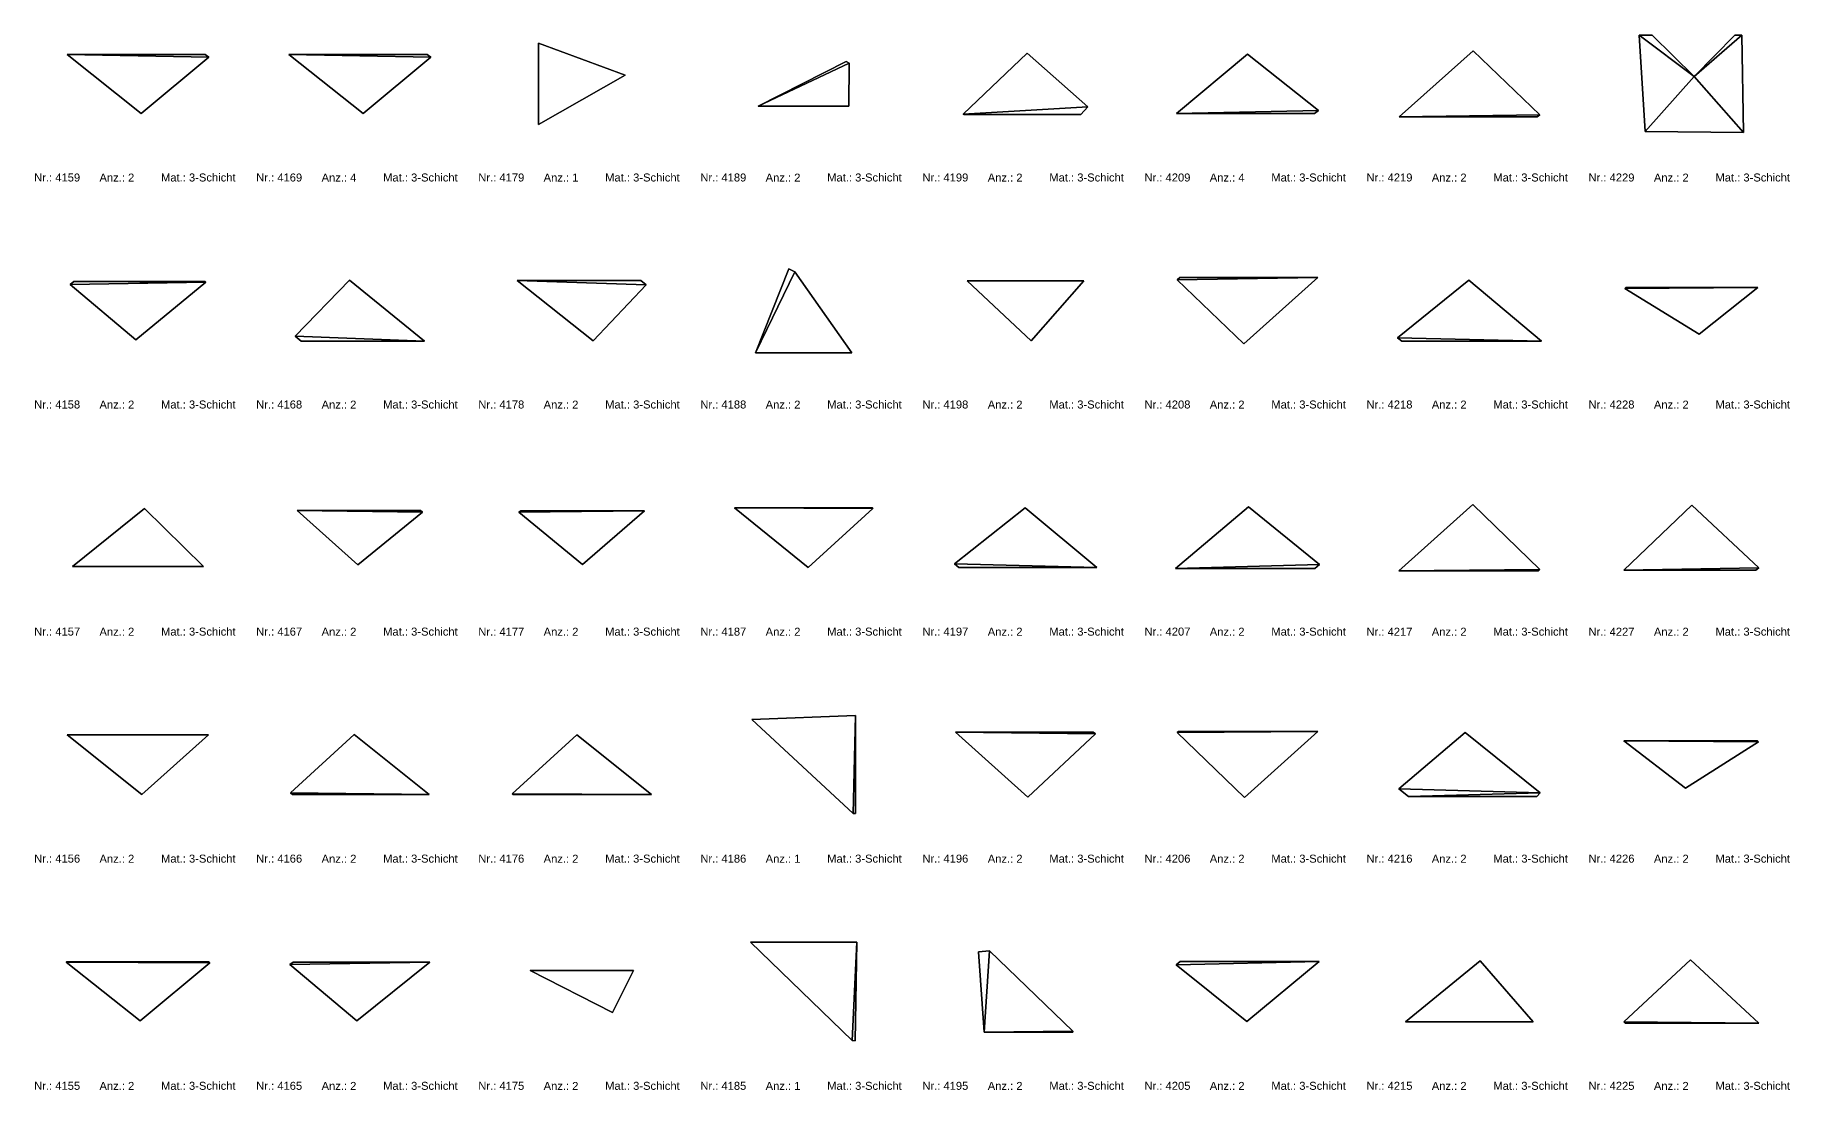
# Model space of a CAD drawing. Header units: millimetres. Extents: x -1099 to 66227, y -20588 to 1633.
# Drawn here: x 32674 to 50466, y -9081 to 1611 of the extents above; entities that cross this region are included whole.
import ezdxf

# ---------------------------------------------------------------- set-up
doc = ezdxf.new("R2010")
doc.units = ezdxf.units.MM
doc.header["$LTSCALE"] = 12.5
doc.layers.add('CURVES', color=1, linetype='Continuous', true_color=0xff0000)
doc.layers.add('TEXT', color=1, linetype='Continuous', true_color=0xff0000)
doc.styles.add('ARIAL_REGULAR', font='arial.ttf')

msp = doc.modelspace()

# ---------------------------------------------------------------- texts
at = {"layer": 'TEXT', "attachment_point": 7, "style": 'ARIAL_REGULAR'}
for s, insert, char_height, width in [('Nr.: 4159', (32665, 126), 81.1, 1080.49), ('Anz.: 2', (33327, 126), 81.1, 853.81), ('Mat.: 3-Schicht', (33951, 126), 81.15, 1665.28), ('Nr.: 4169', (34916, 126), 81.1, 1080.49), ('Anz.: 4', (35579, 126), 81.1, 854.69), ('Mat.: 3-Schicht', (36203, 126), 81.15, 1665.28), ('Nr.: 4179', (37168, 126), 81.1, 1080.49), ('Anz.: 1', (37830, 126), 81.1, 824.7), ('Mat.: 3-Schicht', (38454, 126), 81.15, 1665.28), ('Nr.: 4189', (39419, 126), 81.1, 1080.49), ('Anz.: 2', (40081, 126), 81.1, 853.81), ('Mat.: 3-Schicht', (40705, 126), 81.15, 1665.28), ('Nr.: 4199', (41670, 126), 81.1, 1080.49), ('Anz.: 2', (42333, 126), 81.1, 853.81), ('Mat.: 3-Schicht', (42957, 126), 81.15, 1665.28), ('Nr.: 4209', (43922, 126), 81.1, 1080.49), ('Anz.: 4', (44584, 126), 81.1, 854.69), ('Mat.: 3-Schicht', (45208, 126), 81.15, 1665.28), ('Nr.: 4219', (46173, 126), 81.1, 1080.49), ('Anz.: 2', (46835, 126), 81.1, 853.81), ('Mat.: 3-Schicht', (47459, 126), 81.15, 1665.28), ('Nr.: 4229', (48424, 126), 81.1, 1080.49), ('Anz.: 2', (49087, 126), 81.1, 853.81), ('Mat.: 3-Schicht', (49711, 126), 81.15, 1665.28), ('Nr.: 4158', (32665, -2175), 81.1, 1080.49), ('Anz.: 2', (33327, -2175), 81.1, 853.81), ('Mat.: 3-Schicht', (33951, -2175), 81.15, 1665.28), ('Nr.: 4168', (34916, -2175), 81.1, 1080.49), ('Anz.: 2', (35579, -2175), 81.1, 853.81), ('Mat.: 3-Schicht', (36203, -2175), 81.15, 1665.28), ('Nr.: 4178', (37168, -2175), 81.1, 1080.49), ('Anz.: 2', (37830, -2175), 81.1, 853.81), ('Mat.: 3-Schicht', (38454, -2175), 81.15, 1665.28), ('Nr.: 4188', (39419, -2175), 81.1, 1080.49), ('Anz.: 2', (40081, -2175), 81.1, 853.81), ('Mat.: 3-Schicht', (40705, -2175), 81.15, 1665.28), ('Nr.: 4198', (41670, -2175), 81.1, 1080.49), ('Anz.: 2', (42333, -2175), 81.1, 853.81), ('Mat.: 3-Schicht', (42957, -2175), 81.15, 1665.28), ('Nr.: 4208', (43922, -2175), 81.1, 1080.49), ('Anz.: 2', (44584, -2175), 81.1, 853.81), ('Mat.: 3-Schicht', (45208, -2175), 81.15, 1665.28), ('Nr.: 4218', (46173, -2175), 81.1, 1080.49), ('Anz.: 2', (46835, -2175), 81.1, 853.81), ('Mat.: 3-Schicht', (47459, -2175), 81.15, 1665.28), ('Nr.: 4228', (48424, -2175), 81.1, 1080.49), ('Anz.: 2', (49087, -2175), 81.1, 853.81), ('Mat.: 3-Schicht', (49711, -2175), 81.15, 1665.28), ('Nr.: 4157', (32665, -4477), 81.1, 1079.61), ('Anz.: 2', (33327, -4477), 81.1, 853.81), ('Mat.: 3-Schicht', (33951, -4477), 81.15, 1665.28), ('Nr.: 4167', (34916, -4477), 81.1, 1079.61), ('Anz.: 2', (35579, -4477), 81.1, 853.81), ('Mat.: 3-Schicht', (36203, -4477), 81.15, 1665.28), ('Nr.: 4177', (37168, -4477), 81.1, 1079.61), ('Anz.: 2', (37830, -4477), 81.1, 853.81), ('Mat.: 3-Schicht', (38454, -4477), 81.15, 1665.28), ('Nr.: 4187', (39419, -4477), 81.1, 1079.61), ('Anz.: 2', (40081, -4477), 81.1, 853.81), ('Mat.: 3-Schicht', (40705, -4477), 81.15, 1665.28), ('Nr.: 4197', (41670, -4477), 81.1, 1079.61), ('Anz.: 2', (42333, -4477), 81.1, 853.81), ('Mat.: 3-Schicht', (42957, -4477), 81.15, 1665.28), ('Nr.: 4207', (43922, -4477), 81.1, 1079.61), ('Anz.: 2', (44584, -4477), 81.1, 853.81), ('Mat.: 3-Schicht', (45208, -4477), 81.15, 1665.28), ('Nr.: 4217', (46173, -4477), 81.1, 1079.61), ('Anz.: 2', (46835, -4477), 81.1, 853.81), ('Mat.: 3-Schicht', (47459, -4477), 81.15, 1665.28), ('Nr.: 4227', (48424, -4477), 81.1, 1079.61), ('Anz.: 2', (49087, -4477), 81.1, 853.81), ('Mat.: 3-Schicht', (49711, -4477), 81.15, 1665.28), ('Nr.: 4156', (32665, -6778), 81.1, 1079.61), ('Anz.: 2', (33327, -6778), 81.1, 853.81), ('Mat.: 3-Schicht', (33951, -6778), 81.15, 1665.28), ('Nr.: 4166', (34916, -6778), 81.1, 1079.61), ('Anz.: 2', (35579, -6778), 81.1, 853.81), ('Mat.: 3-Schicht', (36203, -6778), 81.15, 1665.28), ('Nr.: 4176', (37168, -6778), 81.1, 1079.61), ('Anz.: 2', (37830, -6778), 81.1, 853.81), ('Mat.: 3-Schicht', (38454, -6778), 81.15, 1665.28), ('Nr.: 4186', (39419, -6778), 81.1, 1079.61), ('Anz.: 1', (40081, -6778), 81.1, 824.7), ('Mat.: 3-Schicht', (40705, -6778), 81.15, 1665.28), ('Nr.: 4196', (41670, -6778), 81.1, 1079.61), ('Anz.: 2', (42333, -6778), 81.1, 853.81), ('Mat.: 3-Schicht', (42957, -6778), 81.15, 1665.28), ('Nr.: 4206', (43922, -6778), 81.1, 1079.61), ('Anz.: 2', (44584, -6778), 81.1, 853.81), ('Mat.: 3-Schicht', (45208, -6778), 81.15, 1665.28), ('Nr.: 4216', (46173, -6778), 81.1, 1079.61), ('Anz.: 2', (46835, -6778), 81.1, 853.81), ('Mat.: 3-Schicht', (47459, -6778), 81.15, 1665.28), ('Nr.: 4226', (48424, -6778), 81.1, 1079.61), ('Anz.: 2', (49087, -6778), 81.1, 853.81), ('Mat.: 3-Schicht', (49711, -6778), 81.15, 1665.28), ('Nr.: 4155', (32665, -9081), 81.1, 1081.37), ('Anz.: 2', (33327, -9081), 81.1, 853.81), ('Mat.: 3-Schicht', (33951, -9081), 81.15, 1665.28), ('Nr.: 4165', (34916, -9081), 81.1, 1081.37), ('Anz.: 2', (35579, -9081), 81.1, 853.81), ('Mat.: 3-Schicht', (36203, -9081), 81.15, 1665.28), ('Nr.: 4175', (37168, -9081), 81.1, 1081.37), ('Anz.: 2', (37830, -9081), 81.1, 853.81), ('Mat.: 3-Schicht', (38454, -9081), 81.15, 1665.28), ('Nr.: 4185', (39419, -9081), 81.1, 1081.37), ('Anz.: 1', (40081, -9081), 81.1, 824.7), ('Mat.: 3-Schicht', (40705, -9081), 81.15, 1665.28), ('Nr.: 4195', (41670, -9081), 81.1, 1081.37), ('Anz.: 2', (42333, -9081), 81.1, 853.81), ('Mat.: 3-Schicht', (42957, -9081), 81.15, 1665.28), ('Nr.: 4205', (43922, -9081), 81.1, 1081.37), ('Anz.: 2', (44584, -9081), 81.1, 853.81), ('Mat.: 3-Schicht', (45208, -9081), 81.15, 1665.28), ('Nr.: 4215', (46173, -9081), 81.1, 1081.37), ('Anz.: 2', (46835, -9081), 81.1, 853.81), ('Mat.: 3-Schicht', (47459, -9081), 81.15, 1665.28), ('Nr.: 4225', (48424, -9081), 81.1, 1081.37), ('Anz.: 2', (49087, -9081), 81.1, 853.81), ('Mat.: 3-Schicht', (49711, -9081), 81.15, 1665.28)]:
    msp.add_mtext(s, dxfattribs=dict(at, insert=insert, char_height=char_height, width=width))

# ---------------------------------------------------------------- meshes
at = {"layer": 'CURVES'}
mesh = msp.add_polyface(dxfattribs=at)
corners = [(49995, 623), (49995, 623), (49995, 623), (49979, 1611), (49979, 1611), (49979, 1611), (49979, 1611, 100), (49979, 1611, 100), (49979, 1611, 100), (49995, 623, 100), (49995, 623, 100), (49995, 623, 100), (49908, 1611), (49908, 1611), (49908, 1611), (49908, 1611, 100), (49908, 1611, 100), (49908, 1611, 100), (49496, 1191), (49496, 1191), (49496, 1191), (49496, 1191, 100), (49496, 1191, 100), (49496, 1191, 100), (49069, 1611), (49069, 1611), (49069, 1611), (49069, 1611, 100), (49069, 1611, 100), (49069, 1611, 100), (48938, 1611), (48938, 1611), (48938, 1611), (48938, 1611, 100), (48938, 1611, 100), (48938, 1611, 100), (48997, 633), (48997, 633), (48997, 633), (48997, 633, 100), (48997, 633, 100), (48997, 633, 100)]
mesh.append_faces([[corners[k] for k in face] for face in [(7, 9, 0, 4), (8, 3, 13, 15), (12, 19, 21, 16), (18, 25, 27, 22), (28, 24, 31, 33), (39, 34, 30, 37), (36, 1, 11, 40), (20, 2, 38, 38), (32, 20, 38, 38), (5, 2, 20, 20), (20, 32, 26, 26), (14, 5, 20, 20), (23, 29, 35, 35), (41, 23, 35, 35), (6, 23, 10, 10), (41, 10, 23, 23), (23, 6, 17, 17)]])
mesh = msp.add_polyface(dxfattribs=at)
corners = [(37777, 1529), (37777, 1529), (37777, 1529), (37777, 705), (37777, 705), (37777, 705), (37777, 705, 100), (37777, 705, 100), (37777, 705, 100), (37777, 1529, 100), (37777, 1529, 100), (37777, 1529, 100), (38657, 1205), (38657, 1205), (38657, 1205), (38657, 1205, 100), (38657, 1205, 100), (38657, 1205, 100)]
mesh.append_faces([[corners[k] for k in face] for face in [(9, 0, 4, 7), (8, 3, 13, 15), (16, 12, 1, 11), (14, 5, 2, 2), (10, 6, 17, 17)]])
mesh = msp.add_polyface(dxfattribs=at)
corners = [(43348, 883), (43348, 883), (43348, 883), (42734, 1429), (42734, 1429), (42734, 1429), (42734, 1429, 100), (42734, 1429, 100), (42734, 1429, 100), (43348, 883, 100), (43348, 883, 100), (43348, 883, 100), (42085, 810), (42085, 810), (42085, 810), (42085, 810, 100), (42085, 810, 100), (42085, 810, 100), (42090, 806), (42090, 806), (42090, 806), (42090, 806, 100), (42090, 806, 100), (42090, 806, 100), (43276, 806), (43276, 806), (43276, 806), (43276, 806, 100), (43276, 806, 100), (43276, 806, 100)]
mesh.append_faces([[corners[k] for k in face] for face in [(7, 9, 0, 4), (8, 3, 13, 15), (21, 16, 12, 19), (22, 18, 25, 27), (24, 1, 11, 28), (14, 26, 20, 20), (2, 14, 5, 5), (26, 14, 2, 2), (29, 17, 23, 23), (6, 17, 10, 10), (29, 10, 17, 17)]])
mesh = msp.add_polyface(dxfattribs=at)
corners = [(47930, 803), (47930, 803), (47930, 803), (47254, 1452), (47254, 1452), (47254, 1452), (47254, 1452, 100), (47254, 1452, 100), (47254, 1452, 100), (47930, 803, 100), (47930, 803, 100), (47930, 803, 100), (46503, 782), (46503, 782), (46503, 782), (46503, 782, 100), (46503, 782, 100), (46503, 782, 100), (47902, 782), (47902, 782), (47902, 782), (47902, 782, 100), (47902, 782, 100), (47902, 782, 100)]
mesh.append_faces([[corners[k] for k in face] for face in [(7, 9, 0, 4), (8, 3, 13, 15), (16, 12, 19, 21), (11, 22, 18, 1), (2, 20, 14, 14), (14, 5, 2, 2), (10, 6, 17, 17), (17, 23, 10, 10)]])
mesh = msp.add_polyface(dxfattribs=at)
corners = [(34397, 1416), (34397, 1416), (34397, 1416), (32998, 1416), (32998, 1416), (32998, 1416), (32998, 1416, 100), (32998, 1416, 100), (32998, 1416, 100), (34397, 1416, 100), (34397, 1416, 100), (34397, 1416, 100), (33750, 818), (33750, 818), (33750, 818), (33750, 818, 100), (33750, 818, 100), (33750, 818, 100), (34436, 1387), (34436, 1387), (34436, 1387), (34436, 1387, 100), (34436, 1387, 100), (34436, 1387, 100)]
mesh.append_faces([[corners[k] for k in face] for face in [(7, 9, 0, 4), (3, 13, 15, 8), (16, 12, 19, 21), (11, 22, 18, 1), (5, 20, 14, 14), (20, 5, 2, 2), (23, 6, 17, 17), (6, 23, 10, 10)]])
mesh = msp.add_polyface(dxfattribs=at)
corners = [(36650, 1416), (36650, 1416), (36650, 1416), (35247, 1416), (35247, 1416), (35247, 1416), (35247, 1416, 100), (35247, 1416, 100), (35247, 1416, 100), (36650, 1416, 100), (36650, 1416, 100), (36650, 1416, 100), (36002, 818), (36002, 818), (36002, 818), (36002, 818, 100), (36002, 818, 100), (36002, 818, 100), (36687, 1388), (36687, 1388), (36687, 1388), (36687, 1388, 100), (36687, 1388, 100), (36687, 1388, 100)]
mesh.append_faces([[corners[k] for k in face] for face in [(9, 0, 4, 7), (8, 3, 13, 15), (16, 12, 19, 21), (22, 18, 1, 11), (5, 20, 14, 14), (20, 5, 2, 2), (23, 6, 17, 17), (6, 23, 10, 10)]])
mesh = msp.add_polyface(dxfattribs=at)
corners = [(40927, 1327), (40927, 1327), (40927, 1327), (40897, 1343), (40897, 1343), (40897, 1343), (40897, 1343, 100), (40897, 1343, 100), (40897, 1343, 100), (40927, 1327, 100), (40927, 1327, 100), (40927, 1327, 100), (40006, 892), (40006, 892), (40006, 892), (40006, 892, 100), (40006, 892, 100), (40006, 892, 100), (40926, 892), (40926, 892), (40926, 892), (40926, 892, 100), (40926, 892, 100), (40926, 892, 100)]
mesh.append_faces([[corners[k] for k in face] for face in [(9, 0, 4, 7), (15, 8, 3, 13), (16, 12, 19, 21), (11, 22, 18, 1), (2, 20, 14, 14), (14, 5, 2, 2), (10, 6, 17, 17), (17, 23, 10, 10)]])
mesh = msp.add_polyface(dxfattribs=at)
corners = [(45687, 848), (45687, 848), (45687, 848), (44968, 1418), (44968, 1418), (44968, 1418), (44968, 1418, 100), (44968, 1418, 100), (44968, 1418, 100), (45687, 848, 100), (45687, 848, 100), (45687, 848, 100), (44246, 816), (44246, 816), (44246, 816), (44246, 816, 100), (44246, 816, 100), (44246, 816, 100), (45647, 816), (45647, 816), (45647, 816), (45647, 816, 100), (45647, 816, 100), (45647, 816, 100)]
mesh.append_faces([[corners[k] for k in face] for face in [(0, 4, 7, 9), (8, 3, 13, 15), (16, 12, 19, 21), (11, 22, 18, 18), (18, 1, 11, 11), (2, 20, 14, 14), (14, 5, 2, 2), (10, 6, 17, 17), (17, 23, 10, 10)]])
mesh = msp.add_polyface(dxfattribs=at)
corners = [(34397, -888), (34397, -888), (34397, -888), (33068, -888), (33068, -888), (33068, -888), (33068, -888, 100), (33068, -888, 100), (33068, -888, 100), (34397, -888, 100), (34397, -888, 100), (34397, -888, 100), (33029, -918), (33029, -918), (33029, -918), (33029, -918, 100), (33029, -918, 100), (33029, -918, 100), (33694, -1478), (33694, -1478), (33694, -1478), (33694, -1478, 100), (33694, -1478, 100), (33694, -1478, 100), (34405, -895), (34405, -895), (34405, -895), (34405, -895, 100), (34405, -895, 100), (34405, -895, 100)]
mesh.append_faces([[corners[k] for k in face] for face in [(9, 0, 4, 7), (8, 3, 13, 15), (16, 12, 19, 21), (22, 18, 25, 27), (28, 24, 1, 11), (26, 20, 14, 14), (2, 26, 5, 5), (14, 5, 26, 26), (29, 6, 17, 17), (6, 29, 10, 10), (23, 29, 17, 17)]])
mesh = msp.add_polyface(dxfattribs=at)
corners = [(35862, -873), (35862, -873), (35862, -873), (35311, -1440), (35311, -1440), (35311, -1440), (35311, -1440, 100), (35311, -1440, 100), (35311, -1440, 100), (35862, -873, 100), (35862, -873, 100), (35862, -873, 100), (35372, -1492), (35372, -1492), (35372, -1492), (35372, -1492, 100), (35372, -1492, 100), (35372, -1492, 100), (36623, -1492), (36623, -1492), (36623, -1492), (36623, -1492, 100), (36623, -1492, 100), (36623, -1492, 100)]
mesh.append_faces([[corners[k] for k in face] for face in [(7, 9, 0, 4), (8, 3, 13, 15), (16, 12, 19, 21), (18, 1, 11, 22), (5, 20, 14, 14), (20, 5, 2, 2), (23, 6, 17, 17), (6, 23, 10, 10)]])
mesh = msp.add_polyface(dxfattribs=at)
corners = [(38817, -877), (38817, -877), (38817, -877), (37563, -877), (37563, -877), (37563, -877), (37563, -877, 100), (37563, -877, 100), (37563, -877, 100), (38817, -877, 100), (38817, -877, 100), (38817, -877, 100), (38331, -1489), (38331, -1489), (38331, -1489), (38331, -1489, 100), (38331, -1489, 100), (38331, -1489, 100), (38871, -922), (38871, -922), (38871, -922), (38871, -922, 100), (38871, -922, 100), (38871, -922, 100)]
mesh.append_faces([[corners[k] for k in face] for face in [(0, 4, 7, 9), (17, 8, 3, 3), (3, 13, 17, 17), (15, 12, 19, 22), (1, 23, 18, 18), (23, 1, 11, 11), (5, 20, 14, 14), (20, 5, 2, 2), (21, 6, 16, 16), (6, 21, 10, 10)]])
mesh = msp.add_polyface(dxfattribs=at)
corners = [(40376, -790), (40376, -790), (40376, -790), (40317, -758), (40317, -758), (40317, -758), (40317, -758, 100), (40317, -758, 100), (40317, -758, 100), (40376, -790, 100), (40376, -790, 100), (40376, -790, 100), (39978, -1608), (39978, -1608), (39978, -1608), (39978, -1608, 100), (39978, -1608, 100), (39978, -1608, 100), (40955, -1608), (40955, -1608), (40955, -1608), (40955, -1608, 100), (40955, -1608, 100), (40955, -1608, 100)]
mesh.append_faces([[corners[k] for k in face] for face in [(0, 4, 7, 9), (3, 13, 15, 8), (16, 12, 19, 21), (18, 1, 11, 22), (2, 20, 14, 14), (14, 5, 2, 2), (10, 6, 17, 17), (17, 23, 10, 10)]])
mesh = msp.add_polyface(dxfattribs=at)
corners = [(43308, -879), (43308, -879), (43308, -879), (42125, -879), (42125, -879), (42125, -879), (42125, -879, 100), (42125, -879, 100), (42125, -879, 100), (43308, -879, 100), (43308, -879, 100), (43308, -879, 100), (42773, -1487), (42773, -1487), (42773, -1487), (42773, -1487, 100), (42773, -1487, 100), (42773, -1487, 100)]
mesh.append_faces([[corners[k] for k in face] for face in [(9, 0, 4, 7), (15, 8, 3, 13), (11, 16, 12, 1), (2, 14, 5, 5), (10, 6, 17, 17)]])
mesh = msp.add_polyface(dxfattribs=at)
corners = [(45679, -847), (45679, -847), (45679, -847), (44282, -847), (44282, -847), (44282, -847), (44282, -847, 100), (44282, -847, 100), (44282, -847, 100), (45679, -847, 100), (45679, -847, 100), (45679, -847, 100), (44253, -868), (44253, -868), (44253, -868), (44253, -868, 100), (44253, -868, 100), (44253, -868, 100), (44930, -1518), (44930, -1518), (44930, -1518), (44930, -1518, 100), (44930, -1518, 100), (44930, -1518, 100)]
mesh.append_faces([[corners[k] for k in face] for face in [(9, 0, 4, 7), (8, 3, 13, 15), (16, 12, 19, 21), (22, 18, 1, 11), (2, 20, 14, 14), (14, 5, 2, 2), (10, 6, 17, 17), (17, 23, 10, 10)]])
mesh = msp.add_polyface(dxfattribs=at)
corners = [(47210, -873), (47210, -873), (47210, -873), (46486, -1458), (46486, -1458), (46486, -1458), (46486, -1458, 100), (46486, -1458, 100), (46486, -1458, 100), (47210, -873, 100), (47210, -873, 100), (47210, -873, 100), (46530, -1492), (46530, -1492), (46530, -1492), (46530, -1492, 100), (46530, -1492, 100), (46530, -1492, 100), (47947, -1492), (47947, -1492), (47947, -1492), (47947, -1492, 100), (47947, -1492, 100), (47947, -1492, 100)]
mesh.append_faces([[corners[k] for k in face] for face in [(0, 4, 7, 9), (8, 3, 13, 15), (16, 12, 19, 21), (18, 1, 11, 22), (5, 20, 14, 14), (20, 5, 2, 2), (23, 6, 17, 17), (6, 23, 10, 10)]])
mesh = msp.add_polyface(dxfattribs=at)
corners = [(50142, -946), (50142, -946), (50142, -946), (48804, -946), (48804, -946), (48804, -946), (48804, -946, 100), (48804, -946, 100), (48804, -946, 100), (50142, -946, 100), (50142, -946, 100), (50142, -946, 100), (48791, -959), (48791, -959), (48791, -959), (48791, -959, 100), (48791, -959, 100), (48791, -959, 100), (49546, -1419), (49546, -1419), (49546, -1419), (49546, -1419, 100), (49546, -1419, 100), (49546, -1419, 100)]
mesh.append_faces([[corners[k] for k in face] for face in [(9, 0, 4, 7), (8, 3, 13, 15), (16, 12, 19, 21), (22, 18, 1, 11), (2, 20, 14, 14), (14, 5, 2, 2), (10, 6, 17, 17), (17, 23, 10, 10)]])
mesh = msp.add_polyface(dxfattribs=at)
corners = [(33783, -3188), (33783, -3188), (33783, -3188), (33052, -3777), (33052, -3777), (33052, -3777), (33052, -3777, 100), (33052, -3777, 100), (33052, -3777, 100), (33783, -3188, 100), (33783, -3188, 100), (33783, -3188, 100), (34381, -3777), (34381, -3777), (34381, -3777), (34381, -3777, 100), (34381, -3777, 100), (34381, -3777, 100)]
mesh.append_faces([[corners[k] for k in face] for face in [(9, 0, 4, 7), (8, 3, 13, 15), (16, 12, 1, 11), (14, 5, 2, 2), (10, 6, 17, 17)]])
mesh = msp.add_polyface(dxfattribs=at)
corners = [(41163, -3181), (41163, -3181), (41163, -3181), (39764, -3181), (39764, -3181), (39764, -3181), (39764, -3181, 100), (39764, -3181, 100), (39764, -3181, 100), (41163, -3181, 100), (41163, -3181, 100), (41163, -3181, 100), (40512, -3785), (40512, -3785), (40512, -3785), (40512, -3785, 100), (40512, -3785, 100), (40512, -3785, 100), (41169, -3186), (41169, -3186), (41169, -3186), (41169, -3186, 100), (41169, -3186, 100), (41169, -3186, 100)]
mesh.append_faces([[corners[k] for k in face] for face in [(0, 4, 7, 9), (15, 8, 3, 13), (16, 12, 19, 21), (18, 1, 11, 22), (5, 20, 14, 14), (20, 5, 2, 2), (23, 6, 17, 17), (6, 23, 10, 10)]])
mesh = msp.add_polyface(dxfattribs=at)
corners = [(42713, -3180), (42713, -3180), (42713, -3180), (41995, -3749), (41995, -3749), (41995, -3749), (41995, -3749, 100), (41995, -3749, 100), (41995, -3749, 100), (42713, -3180, 100), (42713, -3180, 100), (42713, -3180, 100), (42041, -3785), (42041, -3785), (42041, -3785), (42041, -3785, 100), (42041, -3785, 100), (42041, -3785, 100), (43438, -3785), (43438, -3785), (43438, -3785), (43438, -3785, 100), (43438, -3785, 100), (43438, -3785, 100)]
mesh.append_faces([[corners[k] for k in face] for face in [(7, 9, 0, 4), (15, 8, 3, 13), (21, 16, 12, 19), (18, 1, 11, 22), (5, 20, 14, 14), (20, 5, 2, 2), (23, 6, 17, 17), (6, 23, 10, 10)]])
mesh = msp.add_polyface(dxfattribs=at)
corners = [(45698, -3756), (45698, -3756), (45698, -3756), (44976, -3171), (44976, -3171), (44976, -3171), (44976, -3171, 100), (44976, -3171, 100), (44976, -3171, 100), (45698, -3756, 100), (45698, -3756, 100), (45698, -3756, 100), (44235, -3795), (44235, -3795), (44235, -3795), (44235, -3795, 100), (44235, -3795, 100), (44235, -3795, 100), (45649, -3795), (45649, -3795), (45649, -3795), (45649, -3795, 100), (45649, -3795, 100), (45649, -3795, 100)]
mesh.append_faces([[corners[k] for k in face] for face in [(0, 4, 7, 9), (13, 8, 3, 3), (8, 13, 15, 15), (21, 16, 12, 19), (11, 22, 18, 18), (18, 1, 11, 11), (2, 20, 14, 14), (14, 5, 2, 2), (10, 6, 17, 17), (17, 23, 10, 10)]])
mesh = msp.add_polyface(dxfattribs=at)
corners = [(47932, -3806), (47932, -3806), (47932, -3806), (47251, -3148), (47251, -3148), (47251, -3148), (47251, -3148, 100), (47251, -3148, 100), (47251, -3148, 100), (47932, -3806, 100), (47932, -3806, 100), (47932, -3806, 100), (46501, -3818), (46501, -3818), (46501, -3818), (46501, -3818, 100), (46501, -3818, 100), (46501, -3818, 100), (47916, -3818), (47916, -3818), (47916, -3818), (47916, -3818, 100), (47916, -3818, 100), (47916, -3818, 100)]
mesh.append_faces([[corners[k] for k in face] for face in [(9, 0, 4, 7), (8, 3, 13, 15), (16, 12, 19, 21), (22, 18, 1, 11), (2, 20, 14, 14), (14, 5, 2, 2), (10, 6, 17, 17), (17, 23, 10, 10)]])
mesh = msp.add_polyface(dxfattribs=at)
corners = [(50152, -3788), (50152, -3788), (50152, -3788), (49473, -3153), (49473, -3153), (49473, -3153), (49473, -3153, 100), (49473, -3153, 100), (49473, -3153, 100), (50152, -3788, 100), (50152, -3788, 100), (50152, -3788, 100), (48781, -3813), (48781, -3813), (48781, -3813), (48781, -3813, 100), (48781, -3813, 100), (48781, -3813, 100), (50119, -3813), (50119, -3813), (50119, -3813), (50119, -3813, 100), (50119, -3813, 100), (50119, -3813, 100)]
mesh.append_faces([[corners[k] for k in face] for face in [(7, 9, 0, 4), (3, 13, 15, 8), (21, 16, 12, 19), (18, 1, 11, 22), (2, 20, 14, 14), (14, 5, 2, 2), (10, 6, 17, 17), (17, 23, 10, 10)]])
mesh = msp.add_polyface(dxfattribs=at)
corners = [(36583, -3208), (36583, -3208), (36583, -3208), (35332, -3208), (35332, -3208), (35332, -3208), (35332, -3208, 100), (35332, -3208, 100), (35332, -3208, 100), (36583, -3208, 100), (36583, -3208, 100), (36583, -3208, 100), (35947, -3757), (35947, -3757), (35947, -3757), (35947, -3757, 100), (35947, -3757, 100), (35947, -3757, 100), (36602, -3223), (36602, -3223), (36602, -3223), (36602, -3223, 100), (36602, -3223, 100), (36602, -3223, 100)]
mesh.append_faces([[corners[k] for k in face] for face in [(9, 0, 4, 7), (3, 13, 15, 8), (16, 12, 19, 21), (11, 22, 18, 1), (5, 20, 14, 14), (20, 5, 2, 2), (23, 6, 17, 17), (6, 23, 10, 10)]])
mesh = msp.add_polyface(dxfattribs=at)
corners = [(38854, -3210), (38854, -3210), (38854, -3210), (37599, -3210), (37599, -3210), (37599, -3210), (37599, -3210, 100), (37599, -3210, 100), (37599, -3210, 100), (38854, -3210, 100), (38854, -3210, 100), (38854, -3210, 100), (37580, -3225), (37580, -3225), (37580, -3225), (37580, -3225, 100), (37580, -3225, 100), (37580, -3225, 100), (38224, -3756), (38224, -3756), (38224, -3756), (38224, -3756, 100), (38224, -3756, 100), (38224, -3756, 100)]
mesh.append_faces([[corners[k] for k in face] for face in [(9, 0, 4, 7), (3, 13, 15, 8), (16, 12, 19, 21), (18, 1, 11, 22), (2, 20, 14, 14), (14, 5, 2, 2), (10, 6, 17, 17), (17, 23, 10, 10)]])
mesh = msp.add_polyface(dxfattribs=at)
corners = [(40993, -5286), (40993, -5286), (40993, -5286), (40992, -5286), (40992, -5286), (40992, -5286), (40992, -5286, 100), (40992, -5286, 100), (40992, -5286, 100), (40993, -5286, 100), (40993, -5286, 100), (40993, -5286, 100), (39941, -5326), (39941, -5326), (39941, -5326), (39941, -5326, 100), (39941, -5326, 100), (39941, -5326, 100), (40970, -6278), (40970, -6278), (40970, -6278), (40970, -6278, 100), (40970, -6278, 100), (40970, -6278, 100), (40992, -6279), (40992, -6279), (40992, -6279), (40992, -6279, 100), (40992, -6279, 100), (40992, -6279, 100), (40993, -6279), (40993, -6279), (40993, -6279), (40993, -6279, 100), (40993, -6279, 100), (40993, -6279, 100)]
mesh.append_faces([[corners[k] for k in face] for face in [(9, 0, 4, 7), (8, 3, 13, 15), (16, 12, 19, 21), (22, 18, 25, 27), (28, 24, 31, 33), (34, 30, 1, 11), (32, 26, 20, 20), (2, 32, 20, 20), (20, 5, 2, 2), (14, 5, 20, 20), (23, 6, 17, 17), (29, 35, 23, 23), (6, 23, 10, 10), (35, 10, 23, 23)]])
mesh = msp.add_polyface(dxfattribs=at)
corners = [(34434, -5480), (34434, -5480), (34434, -5480), (32999, -5480), (32999, -5480), (32999, -5480), (32999, -5480, 100), (32999, -5480, 100), (32999, -5480, 100), (34434, -5480, 100), (34434, -5480, 100), (34434, -5480, 100), (33758, -6085), (33758, -6085), (33758, -6085), (33758, -6085, 100), (33758, -6085, 100), (33758, -6085, 100)]
mesh.append_faces([[corners[k] for k in face] for face in [(9, 0, 4, 7), (8, 3, 13, 15), (16, 12, 1, 11), (2, 14, 5, 5), (10, 6, 17, 17)]])
mesh = msp.add_polyface(dxfattribs=at)
corners = [(35910, -5478), (35910, -5478), (35910, -5478), (35263, -6071), (35263, -6071), (35263, -6071), (35263, -6071, 100), (35263, -6071, 100), (35263, -6071, 100), (35910, -5478, 100), (35910, -5478, 100), (35910, -5478, 100), (35285, -6088), (35285, -6088), (35285, -6088), (35285, -6088, 100), (35285, -6088, 100), (35285, -6088, 100), (36671, -6088), (36671, -6088), (36671, -6088), (36671, -6088, 100), (36671, -6088, 100), (36671, -6088, 100)]
mesh.append_faces([[corners[k] for k in face] for face in [(0, 4, 7, 9), (17, 8, 3, 3), (3, 13, 17, 17), (15, 12, 19, 22), (1, 23, 18, 18), (23, 1, 11, 11), (5, 20, 14, 14), (20, 5, 2, 2), (21, 6, 16, 16), (6, 21, 10, 10)]])
mesh = msp.add_polyface(dxfattribs=at)
corners = [(38168, -5480), (38168, -5480), (38168, -5480), (37511, -6080), (37511, -6080), (37511, -6080), (37511, -6080, 100), (37511, -6080, 100), (37511, -6080, 100), (38168, -5480, 100), (38168, -5480, 100), (38168, -5480, 100), (37519, -6086), (37519, -6086), (37519, -6086), (37519, -6086, 100), (37519, -6086, 100), (37519, -6086, 100), (38923, -6086), (38923, -6086), (38923, -6086), (38923, -6086, 100), (38923, -6086, 100), (38923, -6086, 100)]
mesh.append_faces([[corners[k] for k in face] for face in [(7, 9, 0, 4), (15, 8, 3, 13), (21, 16, 12, 19), (11, 22, 18, 1), (5, 20, 14, 14), (20, 5, 2, 2), (23, 6, 17, 17), (6, 23, 10, 10)]])
mesh = msp.add_polyface(dxfattribs=at)
corners = [(43402, -5453), (43402, -5453), (43402, -5453), (42007, -5453), (42007, -5453), (42007, -5453), (42007, -5453, 100), (42007, -5453, 100), (42007, -5453, 100), (43402, -5453, 100), (43402, -5453, 100), (43402, -5453, 100), (42740, -6112), (42740, -6112), (42740, -6112), (42740, -6112, 100), (42740, -6112, 100), (42740, -6112, 100), (43426, -5471), (43426, -5471), (43426, -5471), (43426, -5471, 100), (43426, -5471, 100), (43426, -5471, 100)]
mesh.append_faces([[corners[k] for k in face] for face in [(9, 0, 4, 7), (17, 8, 3, 3), (3, 13, 17, 17), (15, 12, 19, 22), (1, 23, 18, 18), (23, 1, 11, 11), (5, 20, 14, 14), (20, 5, 2, 2), (21, 6, 16, 16), (6, 21, 10, 10)]])
mesh = msp.add_polyface(dxfattribs=at)
corners = [(45679, -5449), (45679, -5449), (45679, -5449), (44266, -5449), (44266, -5449), (44266, -5449), (44266, -5449, 100), (44266, -5449, 100), (44266, -5449, 100), (45679, -5449, 100), (45679, -5449, 100), (45679, -5449, 100), (44253, -5458), (44253, -5458), (44253, -5458), (44253, -5458, 100), (44253, -5458, 100), (44253, -5458, 100), (44935, -6117), (44935, -6117), (44935, -6117), (44935, -6117, 100), (44935, -6117, 100), (44935, -6117, 100)]
mesh.append_faces([[corners[k] for k in face] for face in [(9, 0, 4, 7), (8, 3, 13, 15), (16, 12, 19, 21), (22, 18, 1, 11), (2, 20, 14, 14), (14, 5, 2, 2), (10, 6, 17, 17), (17, 23, 10, 10)]])
mesh = msp.add_polyface(dxfattribs=at)
corners = [(47933, -6071), (47933, -6071), (47933, -6071), (47175, -5458), (47175, -5458), (47175, -5458), (47175, -5458, 100), (47175, -5458, 100), (47175, -5458, 100), (47933, -6071, 100), (47933, -6071, 100), (47933, -6071, 100), (46500, -6029), (46500, -6029), (46500, -6029), (46500, -6029, 100), (46500, -6029, 100), (46500, -6029, 100), (46599, -6107), (46599, -6107), (46599, -6107), (46599, -6107, 100), (46599, -6107, 100), (46599, -6107, 100), (47900, -6107), (47900, -6107), (47900, -6107), (47900, -6107, 100), (47900, -6107, 100), (47900, -6107, 100)]
mesh.append_faces([[corners[k] for k in face] for face in [(0, 4, 7, 9), (8, 3, 13, 15), (21, 16, 12, 12), (12, 19, 21, 21), (28, 22, 18, 18), (18, 25, 28, 28), (1, 29, 24, 24), (29, 1, 11, 11), (2, 26, 20, 20), (5, 2, 14, 14), (20, 14, 2, 2), (10, 17, 23, 23), (6, 17, 10, 10), (27, 10, 23, 23)]])
mesh = msp.add_polyface(dxfattribs=at)
corners = [(50138, -5543), (50138, -5543), (50138, -5543), (48783, -5543), (48783, -5543), (48783, -5543), (48783, -5543, 100), (48783, -5543, 100), (48783, -5543, 100), (50138, -5543, 100), (50138, -5543, 100), (50138, -5543, 100), (49406, -6023), (49406, -6023), (49406, -6023), (49406, -6023, 100), (49406, -6023, 100), (49406, -6023, 100), (50149, -5552), (50149, -5552), (50149, -5552), (50149, -5552, 100), (50149, -5552, 100), (50149, -5552, 100)]
mesh.append_faces([[corners[k] for k in face] for face in [(9, 0, 4, 7), (13, 8, 3, 3), (8, 13, 15, 15), (16, 12, 19, 21), (11, 22, 18, 18), (18, 1, 11, 11), (5, 20, 14, 14), (20, 5, 2, 2), (23, 6, 17, 17), (6, 23, 10, 10)]])
mesh = msp.add_polyface(dxfattribs=at)
corners = [(41005, -7582), (41005, -7582), (41005, -7582), (39928, -7582), (39928, -7582), (39928, -7582), (39928, -7582, 100), (39928, -7582, 100), (39928, -7582, 100), (41005, -7582, 100), (41005, -7582, 100), (41005, -7582, 100), (40959, -8581), (40959, -8581), (40959, -8581), (40959, -8581, 100), (40959, -8581, 100), (40959, -8581, 100), (40989, -8583), (40989, -8583), (40989, -8583), (40989, -8583, 100), (40989, -8583, 100), (40989, -8583, 100)]
mesh.append_faces([[corners[k] for k in face] for face in [(0, 4, 7, 9), (15, 8, 3, 13), (16, 12, 19, 21), (11, 22, 18, 1), (2, 20, 14, 14), (14, 5, 2, 2), (10, 6, 17, 17), (17, 23, 10, 10)]])
mesh = msp.add_polyface(dxfattribs=at)
corners = [(34432, -7783), (34432, -7783), (34432, -7783), (32992, -7783), (32992, -7783), (32992, -7783), (32992, -7783, 100), (32992, -7783, 100), (32992, -7783, 100), (34432, -7783, 100), (34432, -7783, 100), (34432, -7783, 100), (32989, -7786), (32989, -7786), (32989, -7786), (32989, -7786, 100), (32989, -7786, 100), (32989, -7786, 100), (33738, -8382), (33738, -8382), (33738, -8382), (33738, -8382, 100), (33738, -8382, 100), (33738, -8382, 100), (34445, -7792), (34445, -7792), (34445, -7792), (34445, -7792, 100), (34445, -7792, 100), (34445, -7792, 100)]
mesh.append_faces([[corners[k] for k in face] for face in [(9, 0, 4, 7), (3, 13, 15, 8), (16, 12, 19, 21), (22, 18, 25, 27), (24, 1, 11, 28), (14, 26, 20, 20), (2, 14, 5, 5), (26, 14, 2, 2), (10, 6, 17, 17), (17, 29, 10, 10), (23, 29, 17, 17)]])
mesh = msp.add_polyface(dxfattribs=at)
corners = [(36678, -7785), (36678, -7785), (36678, -7785), (35290, -7785), (35290, -7785), (35290, -7785), (35290, -7785, 100), (35290, -7785, 100), (35290, -7785, 100), (36678, -7785, 100), (36678, -7785, 100), (36678, -7785, 100), (35256, -7810), (35256, -7810), (35256, -7810), (35256, -7810, 100), (35256, -7810, 100), (35256, -7810, 100), (35937, -8381), (35937, -8381), (35937, -8381), (35937, -8381, 100), (35937, -8381, 100), (35937, -8381, 100)]
mesh.append_faces([[corners[k] for k in face] for face in [(9, 0, 4, 7), (13, 8, 3, 3), (8, 13, 15, 15), (16, 12, 19, 21), (22, 18, 1, 11), (2, 20, 14, 14), (14, 5, 2, 2), (10, 6, 17, 17), (17, 23, 10, 10)]])
mesh = msp.add_polyface(dxfattribs=at)
corners = [(43194, -8485), (43194, -8485), (43194, -8485), (42350, -7670), (42350, -7670), (42350, -7670), (42350, -7670, 100), (42350, -7670, 100), (42350, -7670, 100), (43194, -8485, 100), (43194, -8485, 100), (43194, -8485, 100), (42238, -7680), (42238, -7680), (42238, -7680), (42238, -7680, 100), (42238, -7680, 100), (42238, -7680, 100), (42298, -8495), (42298, -8495), (42298, -8495), (42298, -8495, 100), (42298, -8495, 100), (42298, -8495, 100), (43196, -8495), (43196, -8495), (43196, -8495), (43196, -8495, 100), (43196, -8495, 100), (43196, -8495, 100)]
mesh.append_faces([[corners[k] for k in face] for face in [(9, 0, 4, 7), (8, 3, 13, 15), (16, 12, 19, 21), (22, 18, 25, 27), (28, 24, 1, 11), (2, 26, 20, 20), (2, 20, 5, 5), (14, 5, 20, 20), (6, 17, 23, 23), (6, 23, 10, 10), (29, 10, 23, 23)]])
mesh = msp.add_polyface(dxfattribs=at)
corners = [(45692, -7779), (45692, -7779), (45692, -7779), (44285, -7779), (44285, -7779), (44285, -7779), (44285, -7779, 100), (44285, -7779, 100), (44285, -7779, 100), (45692, -7779, 100), (45692, -7779, 100), (45692, -7779, 100), (44242, -7813), (44242, -7813), (44242, -7813), (44242, -7813, 100), (44242, -7813, 100), (44242, -7813, 100), (44961, -8387), (44961, -8387), (44961, -8387), (44961, -8387, 100), (44961, -8387, 100), (44961, -8387, 100)]
mesh.append_faces([[corners[k] for k in face] for face in [(9, 0, 4, 7), (3, 13, 15, 8), (16, 12, 19, 21), (11, 22, 18, 1), (2, 20, 14, 14), (14, 5, 2, 2), (10, 6, 17, 17), (17, 23, 10, 10)]])
mesh = msp.add_polyface(dxfattribs=at)
corners = [(47326, -7774), (47326, -7774), (47326, -7774), (46569, -8391), (46569, -8391), (46569, -8391), (46569, -8391, 100), (46569, -8391, 100), (46569, -8391, 100), (47326, -7774, 100), (47326, -7774, 100), (47326, -7774, 100), (47864, -8391), (47864, -8391), (47864, -8391), (47864, -8391, 100), (47864, -8391, 100), (47864, -8391, 100)]
mesh.append_faces([[corners[k] for k in face] for face in [(0, 4, 7, 9), (15, 8, 3, 13), (12, 1, 11, 16), (2, 14, 5, 5), (10, 6, 17, 17)]])
mesh = msp.add_polyface(dxfattribs=at)
corners = [(49458, -7762), (49458, -7762), (49458, -7762), (48781, -8392), (48781, -8392), (48781, -8392), (48781, -8392, 100), (48781, -8392, 100), (48781, -8392, 100), (49458, -7762, 100), (49458, -7762, 100), (49458, -7762, 100), (48795, -8403), (48795, -8403), (48795, -8403), (48795, -8403, 100), (48795, -8403, 100), (48795, -8403, 100), (50152, -8403), (50152, -8403), (50152, -8403), (50152, -8403, 100), (50152, -8403, 100), (50152, -8403, 100)]
mesh.append_faces([[corners[k] for k in face] for face in [(9, 0, 4, 7), (3, 13, 15, 8), (12, 19, 21, 16), (11, 22, 18, 1), (5, 20, 14, 14), (20, 5, 2, 2), (23, 6, 17, 17), (6, 23, 10, 10)]])
mesh = msp.add_polyface(dxfattribs=at)
corners = [(38741, -7870), (38741, -7870), (38741, -7870), (37692, -7870), (37692, -7870), (37692, -7870), (37692, -7870, 100), (37692, -7870, 100), (37692, -7870, 100), (38741, -7870, 100), (38741, -7870, 100), (38741, -7870, 100), (38528, -8295), (38528, -8295), (38528, -8295), (38528, -8295, 100), (38528, -8295, 100), (38528, -8295, 100)]
mesh.append_faces([[corners[k] for k in face] for face in [(9, 0, 4, 7), (15, 8, 3, 13), (11, 16, 12, 1), (2, 14, 5, 5), (10, 6, 17, 17)]])

doc.saveas('drawing.dxf')
